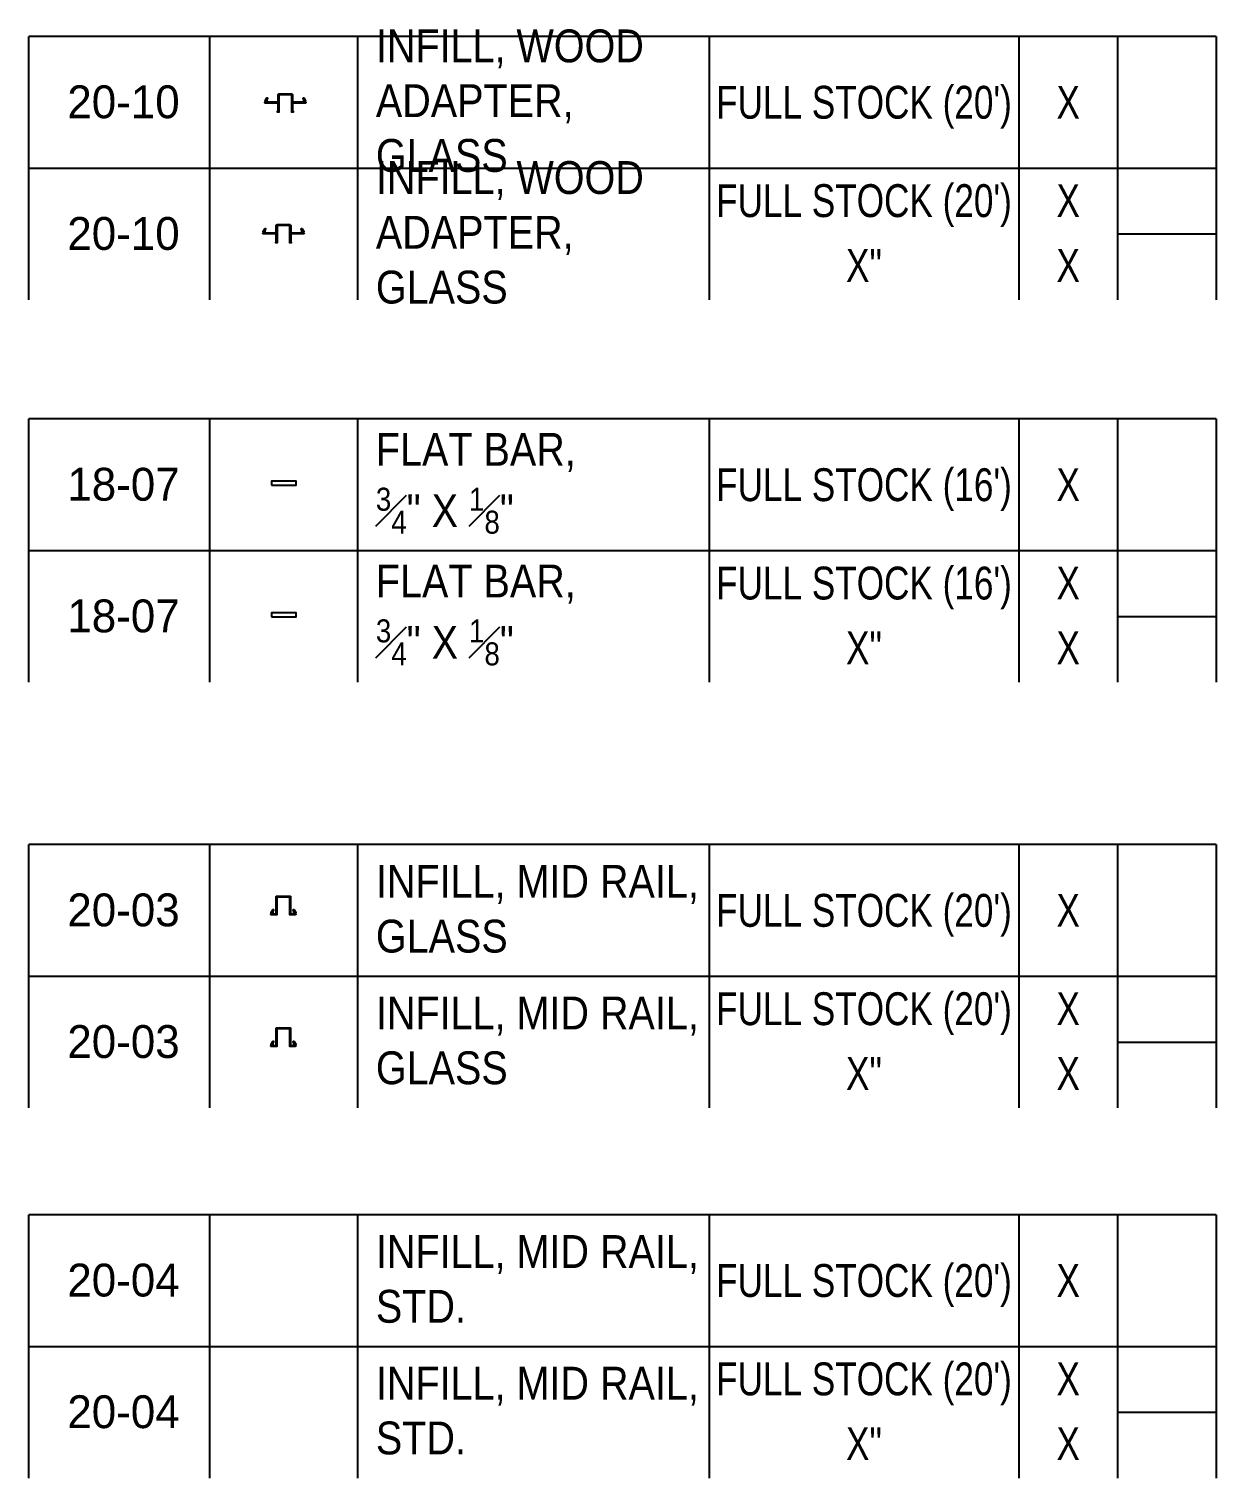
# Model space of a CAD drawing. Header units: inches. Extents: x -333 to 1223, y -450 to 45.
# Drawn here: x 189.2 to 261.5, y -163.6 to -75.4 of the extents above; entities that cross this region are included whole.
import ezdxf
from ezdxf.enums import TextEntityAlignment as Align

# ---------------------------------------------------------------- set-up
doc = ezdxf.new("R2010")
doc.units = ezdxf.units.IN
doc.header["$MEASUREMENT"] = 0
doc.layers.add('NOTES', color=7, linetype='Continuous')
doc.layers.add('PL', color=252, linetype='Continuous')
doc.styles.add('Schedule', font='GOTHIC.TTF', dxfattribs={"width": 0.9})

# ---------------------------------------------------------------- blocks, each defined once
blk = doc.blocks.new('20-10-BLOCK-1')
for p, q in [((72.27, 0), (0, 0)), ((0, -8.015), (0, 0)), ((10.993, 0), (10.993, -8.015)), ((19.993, 0), (19.993, -8.015)), ((41.402, 0), (41.402, -8.015)), ((60.27, 0), (60.27, -8.015)), ((66.27, 0), (66.27, -8.015)), ((72.27, 0), (72.27, -8.015))]:
    blk.add_line(p, q)
blk.add_lwpolyline([(16.832, -3.999, -0.414214), (16.861, -4.028), (16.861, -4.03, -0.414214), (16.832, -4.059), (16.052, -4.059), (16.052, -4.547, -1), (16.052, -4.617), (15.995, -4.617), (15.982, -4.604), (15.997, -4.589), (15.982, -4.574), (15.997, -4.559), (15.982, -4.544), (15.997, -4.529), (15.982, -4.514), (15.997, -4.499), (15.982, -4.484), (15.997, -4.469), (15.982, -4.454), (15.997, -4.439), (15.982, -4.424), (15.997, -4.409), (15.982, -4.394), (15.997, -4.379), (15.982, -4.364), (15.997, -4.349), (15.982, -4.334), (15.997, -4.319), (15.982, -4.304), (15.997, -4.289), (15.982, -4.274), (15.997, -4.259), (15.982, -4.244), (15.997, -4.229), (15.982, -4.214), (15.997, -4.199), (15.982, -4.184), (15.997, -4.169), (15.982, -4.154), (15.997, -4.139), (15.982, -4.124), (15.997, -4.109), (15.982, -4.094), (15.997, -4.079), (15.982, -4.064), (15.997, -4.049), (15.982, -4.034), (15.997, -4.019), (15.982, -4.004), (15.997, -3.989), (15.982, -3.974), (15.997, -3.959), (15.982, -3.944), (15.997, -3.929), (15.982, -3.914), (15.997, -3.899), (15.982, -3.884), (15.997, -3.869), (15.982, -3.854), (15.997, -3.839), (15.982, -3.824), (15.997, -3.809), (15.982, -3.794), (15.997, -3.779), (15.982, -3.764), (15.997, -3.749), (15.982, -3.734), (15.997, -3.719), (15.982, -3.704), (15.997, -3.689), (15.982, -3.674), (15.997, -3.659), (15.982, -3.644), (15.997, -3.629), (15.982, -3.614), (15.997, -3.599), (15.982, -3.584), (15.997, -3.569), (15.982, -3.554), (15.84, -3.554), (15.838, -3.554, -1), (15.833, -3.554), (15.828, -3.554, -1), (15.823, -3.554), (15.82, -3.554), (15.608, -3.554), (15.234, -3.554), (15.219, -3.569), (15.234, -3.584), (15.219, -3.599), (15.234, -3.614), (15.219, -3.629), (15.234, -3.644), (15.219, -3.659), (15.234, -3.674), (15.219, -3.689), (15.234, -3.704), (15.219, -3.719), (15.234, -3.734), (15.219, -3.749), (15.234, -3.764), (15.219, -3.779), (15.234, -3.794), (15.219, -3.809), (15.234, -3.824), (15.219, -3.839), (15.234, -3.854), (15.219, -3.869), (15.234, -3.884), (15.219, -3.899), (15.234, -3.914), (15.219, -3.929), (15.234, -3.944), (15.219, -3.959), (15.234, -3.974), (15.219, -3.989), (15.234, -4.004), (15.219, -4.019), (15.234, -4.034), (15.219, -4.049), (15.234, -4.064), (15.219, -4.079), (15.234, -4.094), (15.219, -4.109), (15.234, -4.124), (15.219, -4.139), (15.234, -4.154), (15.219, -4.169), (15.234, -4.184), (15.219, -4.199), (15.234, -4.214), (15.219, -4.229), (15.234, -4.244), (15.219, -4.259), (15.234, -4.274), (15.219, -4.289), (15.234, -4.304), (15.219, -4.319), (15.234, -4.334), (15.219, -4.349), (15.234, -4.364), (15.219, -4.379), (15.234, -4.394), (15.219, -4.409), (15.234, -4.424), (15.219, -4.439), (15.234, -4.454), (15.219, -4.469), (15.234, -4.484), (15.219, -4.499), (15.234, -4.514), (15.219, -4.529), (15.234, -4.544), (15.219, -4.559), (15.234, -4.574), (15.219, -4.589), (15.234, -4.604), (15.221, -4.617), (15.164, -4.617, -1), (15.164, -4.547), (15.164, -4.059), (14.385, -4.059, -0.414214), (14.356, -4.03), (14.356, -4.028, -0.414214), (14.385, -3.999), (14.395, -3.999, 0.414214), (14.421, -3.973), (14.421, -3.97, 0.414214), (14.395, -3.944), (14.386, -3.944, -0.576716), (14.373, -3.922), (14.47, -3.753, -1), (14.524, -3.784), (14.483, -3.855), (14.483, -3.979, 0.414214), (14.493, -3.989), (15.164, -3.989), (15.164, -3.569, -0.414214), (15.249, -3.484), (15.608, -3.484), (15.967, -3.484, -0.414214), (16.052, -3.569), (16.052, -3.989), (16.724, -3.989, 0.414214), (16.734, -3.979), (16.734, -3.855), (16.693, -3.784, -1), (16.747, -3.753), (16.844, -3.922, -0.576716), (16.831, -3.944), (16.822, -3.944, 0.414214), (16.796, -3.97), (16.796, -3.973, 0.414214), (16.822, -3.999)], format="xyb", close=True)
at = {"layer": 'NOTES', "style": 'Schedule'}
blk.add_text('20-10', height=2, dxfattribs=at).set_placement((5.755, -3.979), align=Align.MIDDLE_CENTER)
at = {"layer": 'NOTES', "insert": (21.12, -3.923), "char_height": 2, "width": 20.28279, "attachment_point": 4, "style": 'Schedule'}
blk.add_mtext('INFILL, WOOD ADAPTER, GLASS', dxfattribs=at)
at = {"layer": 'NOTES', "style": 'Schedule', "width": 0.8}
for tag, p in [('LEN', (50.836, -4.007)), ('QTY', (63.27, -4.007))]:
    blk.add_attdef(tag, text='', height=2, dxfattribs=at).set_placement(p, align=Align.MIDDLE_CENTER)
blk = doc.blocks.new('20-10-BLOCK-2')
for p, q in [((10.993, 0), (10.993, -8.015)), ((19.993, 0), (19.993, -8.015)), ((41.402, 0), (41.402, -8.015)), ((60.27, 0), (60.27, -8.015)), ((66.27, 0), (66.27, -8.015)), ((66.27, -4.007), (72.27, -4.007))]:
    blk.add_line(p, q)
blk.add_lwpolyline([(0, -8.015), (0, 0), (72.27, 0), (72.27, -8.015)])
blk.add_lwpolyline([(16.716, -3.941, -0.414214), (16.745, -3.97), (16.745, -3.972, -0.414214), (16.716, -4.001), (15.936, -4.001), (15.936, -4.489, -1), (15.936, -4.559), (15.879, -4.559), (15.866, -4.546), (15.881, -4.531), (15.866, -4.516), (15.881, -4.501), (15.866, -4.486), (15.881, -4.471), (15.866, -4.456), (15.881, -4.441), (15.866, -4.426), (15.881, -4.411), (15.866, -4.396), (15.881, -4.381), (15.866, -4.366), (15.881, -4.351), (15.866, -4.336), (15.881, -4.321), (15.866, -4.306), (15.881, -4.291), (15.866, -4.276), (15.881, -4.261), (15.866, -4.246), (15.881, -4.231), (15.866, -4.216), (15.881, -4.201), (15.866, -4.186), (15.881, -4.171), (15.866, -4.156), (15.881, -4.141), (15.866, -4.126), (15.881, -4.111), (15.866, -4.096), (15.881, -4.081), (15.866, -4.066), (15.881, -4.051), (15.866, -4.036), (15.881, -4.021), (15.866, -4.006), (15.881, -3.991), (15.866, -3.976), (15.881, -3.961), (15.866, -3.946), (15.881, -3.931), (15.866, -3.916), (15.881, -3.901), (15.866, -3.886), (15.881, -3.871), (15.866, -3.856), (15.881, -3.841), (15.866, -3.826), (15.881, -3.811), (15.866, -3.796), (15.881, -3.781), (15.866, -3.766), (15.881, -3.751), (15.866, -3.736), (15.881, -3.721), (15.866, -3.706), (15.881, -3.691), (15.866, -3.676), (15.881, -3.661), (15.866, -3.646), (15.881, -3.631), (15.866, -3.616), (15.881, -3.601), (15.866, -3.586), (15.881, -3.571), (15.866, -3.556), (15.881, -3.541), (15.866, -3.526), (15.881, -3.511), (15.866, -3.496), (15.724, -3.496), (15.721, -3.496, -1), (15.716, -3.496), (15.711, -3.496, -1), (15.706, -3.496), (15.704, -3.496), (15.492, -3.496), (15.118, -3.496), (15.103, -3.511), (15.118, -3.526), (15.103, -3.541), (15.118, -3.556), (15.103, -3.571), (15.118, -3.586), (15.103, -3.601), (15.118, -3.616), (15.103, -3.631), (15.118, -3.646), (15.103, -3.661), (15.118, -3.676), (15.103, -3.691), (15.118, -3.706), (15.103, -3.721), (15.118, -3.736), (15.103, -3.751), (15.118, -3.766), (15.103, -3.781), (15.118, -3.796), (15.103, -3.811), (15.118, -3.826), (15.103, -3.841), (15.118, -3.856), (15.103, -3.871), (15.118, -3.886), (15.103, -3.901), (15.118, -3.916), (15.103, -3.931), (15.118, -3.946), (15.103, -3.961), (15.118, -3.976), (15.103, -3.991), (15.118, -4.006), (15.103, -4.021), (15.118, -4.036), (15.103, -4.051), (15.118, -4.066), (15.103, -4.081), (15.118, -4.096), (15.103, -4.111), (15.118, -4.126), (15.103, -4.141), (15.118, -4.156), (15.103, -4.171), (15.118, -4.186), (15.103, -4.201), (15.118, -4.216), (15.103, -4.231), (15.118, -4.246), (15.103, -4.261), (15.118, -4.276), (15.103, -4.291), (15.118, -4.306), (15.103, -4.321), (15.118, -4.336), (15.103, -4.351), (15.118, -4.366), (15.103, -4.381), (15.118, -4.396), (15.103, -4.411), (15.118, -4.426), (15.103, -4.441), (15.118, -4.456), (15.103, -4.471), (15.118, -4.486), (15.103, -4.501), (15.118, -4.516), (15.103, -4.531), (15.118, -4.546), (15.105, -4.559), (15.048, -4.559, -1), (15.048, -4.489), (15.048, -4.001), (14.269, -4.001, -0.414214), (14.24, -3.972), (14.24, -3.97, -0.414214), (14.269, -3.941), (14.279, -3.941, 0.414214), (14.305, -3.915), (14.305, -3.912, 0.414214), (14.279, -3.886), (14.27, -3.886, -0.576716), (14.257, -3.864), (14.354, -3.695, -1), (14.407, -3.726), (14.367, -3.797), (14.367, -3.921, 0.414214), (14.377, -3.931), (15.048, -3.931), (15.048, -3.511, -0.414214), (15.133, -3.426), (15.492, -3.426), (15.851, -3.426, -0.414214), (15.936, -3.511), (15.936, -3.931), (16.608, -3.931, 0.414214), (16.618, -3.921), (16.618, -3.797), (16.577, -3.726, -1), (16.63, -3.695), (16.728, -3.864, -0.576716), (16.715, -3.886), (16.706, -3.886, 0.414214), (16.68, -3.912), (16.68, -3.915, 0.414214), (16.706, -3.941)], format="xyb", close=True)
at = {"layer": 'NOTES', "style": 'Schedule'}
blk.add_text('20-10', height=2, dxfattribs=at).set_placement((5.755, -3.979), align=Align.MIDDLE_CENTER)
at = {"layer": 'NOTES', "insert": (21.12, -3.923), "char_height": 2, "width": 20.28279, "attachment_point": 4, "style": 'Schedule'}
blk.add_mtext('INFILL, WOOD ADAPTER, GLASS', dxfattribs=at)
at = {"layer": 'NOTES', "style": 'Schedule', "width": 0.8}
for tag, p in [('LEN', (50.836, -1.98)), ('QTY', (63.27, -1.98)), ('LEN2', (50.836, -5.925)), ('QTY2', (63.27, -5.925))]:
    blk.add_attdef(tag, text='', height=2, dxfattribs=at).set_placement(p, align=Align.MIDDLE_CENTER)
blk = doc.blocks.new('20-03-BLOCK-1')
for p, q in [((72.27, 0), (0, 0)), ((0, -8.015), (0, 0)), ((10.993, 0), (10.993, -8.015)), ((19.993, 0), (19.993, -8.015)), ((41.402, 0), (41.402, -8.015)), ((60.27, 0), (60.27, -8.015)), ((66.27, 0), (66.27, -8.015)), ((72.27, 0), (72.27, -8.015)), ((15.871, -3.69), (15.871, -3.69))]:
    blk.add_line(p, q)
blk.add_lwpolyline([(15.925, -4.195, 0.414214), (15.94, -4.21), (16.112, -4.21, 0.414214), (16.127, -4.195), (16.127, -4.068), (16.086, -3.997, -1), (16.14, -3.966), (16.237, -4.134, -0.57735), (16.224, -4.157), (16.217, -4.157, 1), (16.217, -4.212), (16.224, -4.212, -0.414214), (16.254, -4.242, -0.414214), (16.224, -4.272), (15.878, -4.272), (15.863, -4.257), (15.878, -4.242), (15.863, -4.227), (15.878, -4.212), (15.863, -4.197), (15.878, -4.182), (15.863, -4.167), (15.878, -4.152), (15.863, -4.137), (15.878, -4.122), (15.863, -4.107), (15.878, -4.092), (15.863, -4.077), (15.878, -4.062), (15.863, -4.047), (15.878, -4.032), (15.863, -4.017), (15.878, -4.002), (15.863, -3.987), (15.878, -3.972), (15.863, -3.957), (15.878, -3.942), (15.863, -3.927), (15.878, -3.912), (15.863, -3.897), (15.878, -3.882), (15.863, -3.867), (15.878, -3.852), (15.863, -3.837), (15.878, -3.822), (15.863, -3.807), (15.878, -3.792), (15.863, -3.777), (15.878, -3.762), (15.863, -3.747), (15.878, -3.732), (15.863, -3.717), (15.878, -3.702), (15.863, -3.687), (15.878, -3.672), (15.863, -3.657), (15.878, -3.642), (15.863, -3.627), (15.878, -3.612), (15.863, -3.597), (15.878, -3.582), (15.863, -3.567), (15.878, -3.552), (15.863, -3.537), (15.878, -3.522), (15.863, -3.507), (15.878, -3.492), (15.863, -3.477), (15.878, -3.462), (15.863, -3.447), (15.878, -3.432), (15.863, -3.417), (15.878, -3.402), (15.863, -3.387), (15.878, -3.372), (15.863, -3.357), (15.878, -3.342), (15.863, -3.327), (15.878, -3.312), (15.863, -3.297), (15.878, -3.282), (15.863, -3.267), (15.878, -3.252), (15.863, -3.237), (15.878, -3.222), (15.878, -3.216, 0.414214), (15.863, -3.201), (15.115, -3.201, 0.414214), (15.1, -3.216), (15.1, -3.222), (15.115, -3.237), (15.1, -3.252), (15.115, -3.267), (15.1, -3.282), (15.115, -3.297), (15.1, -3.312), (15.115, -3.327), (15.1, -3.342), (15.115, -3.357), (15.1, -3.372), (15.115, -3.387), (15.1, -3.402), (15.115, -3.417), (15.1, -3.432), (15.115, -3.447), (15.1, -3.462), (15.115, -3.477), (15.1, -3.492), (15.115, -3.507), (15.1, -3.522), (15.115, -3.537), (15.1, -3.552), (15.115, -3.567), (15.1, -3.582), (15.115, -3.597), (15.1, -3.612), (15.115, -3.627), (15.1, -3.642), (15.115, -3.657), (15.1, -3.672), (15.115, -3.687), (15.1, -3.702), (15.115, -3.717), (15.1, -3.732), (15.115, -3.747), (15.1, -3.762), (15.115, -3.777), (15.1, -3.792), (15.115, -3.807), (15.1, -3.822), (15.115, -3.837), (15.1, -3.852), (15.115, -3.867), (15.1, -3.882), (15.115, -3.897), (15.1, -3.912), (15.115, -3.927), (15.1, -3.942), (15.115, -3.957), (15.1, -3.972), (15.115, -3.987), (15.1, -4.002), (15.115, -4.017), (15.1, -4.032), (15.115, -4.047), (15.1, -4.062), (15.115, -4.077), (15.1, -4.092), (15.115, -4.107), (15.1, -4.122), (15.115, -4.137), (15.1, -4.152), (15.115, -4.167), (15.1, -4.182), (15.115, -4.197), (15.1, -4.212), (15.115, -4.227), (15.1, -4.242), (15.115, -4.257), (15.1, -4.272), (14.753, -4.272, -0.414214), (14.723, -4.242), (14.723, -4.242, -0.414214), (14.753, -4.212), (14.761, -4.212, 1), (14.761, -4.157), (14.753, -4.157, -0.57735), (14.74, -4.134), (14.837, -3.966, -1), (14.891, -3.997), (14.85, -4.068), (14.85, -4.202, 0.414214), (14.858, -4.21), (15.038, -4.21, 0.414214), (15.053, -4.195), (15.053, -3.181, -0.414214), (15.095, -3.139), (15.882, -3.139, -0.414214), (15.925, -3.181)], format="xyb", close=True)
at = {"layer": 'NOTES', "style": 'Schedule'}
blk.add_text('20-03', height=2, dxfattribs=at).set_placement((5.755, -3.979), align=Align.MIDDLE_CENTER)
at = {"layer": 'NOTES', "insert": (21.12, -3.923), "char_height": 2, "width": 20.28279, "attachment_point": 4, "style": 'Schedule'}
blk.add_mtext('INFILL, MID RAIL, GLASS', dxfattribs=at)
at = {"layer": 'NOTES', "style": 'Schedule', "width": 0.8}
for tag, p in [('LEN', (50.836, -4.007)), ('QTY', (63.27, -4.007))]:
    blk.add_attdef(tag, text='', height=2, dxfattribs=at).set_placement(p, align=Align.MIDDLE_CENTER)
blk = doc.blocks.new('20-03-BLOCK-2')
for p, q in [((10.993, 0), (10.993, -8.015)), ((19.993, 0), (19.993, -8.015)), ((41.402, 0), (41.402, -8.015)), ((60.27, 0), (60.27, -8.015)), ((66.27, 0), (66.27, -8.015)), ((15.871, -3.69), (15.871, -3.69)), ((66.27, -4.007), (72.27, -4.007))]:
    blk.add_line(p, q)
blk.add_lwpolyline([(0, -8.015), (0, 0), (72.27, 0), (72.27, -8.015)])
blk.add_lwpolyline([(15.925, -4.195, 0.414214), (15.94, -4.21), (16.112, -4.21, 0.414214), (16.127, -4.195), (16.127, -4.068), (16.086, -3.997, -1), (16.14, -3.966), (16.237, -4.134, -0.57735), (16.224, -4.157), (16.217, -4.157, 1), (16.217, -4.212), (16.224, -4.212, -0.414214), (16.254, -4.242, -0.414214), (16.224, -4.272), (15.878, -4.272), (15.863, -4.257), (15.878, -4.242), (15.863, -4.227), (15.878, -4.212), (15.863, -4.197), (15.878, -4.182), (15.863, -4.167), (15.878, -4.152), (15.863, -4.137), (15.878, -4.122), (15.863, -4.107), (15.878, -4.092), (15.863, -4.077), (15.878, -4.062), (15.863, -4.047), (15.878, -4.032), (15.863, -4.017), (15.878, -4.002), (15.863, -3.987), (15.878, -3.972), (15.863, -3.957), (15.878, -3.942), (15.863, -3.927), (15.878, -3.912), (15.863, -3.897), (15.878, -3.882), (15.863, -3.867), (15.878, -3.852), (15.863, -3.837), (15.878, -3.822), (15.863, -3.807), (15.878, -3.792), (15.863, -3.777), (15.878, -3.762), (15.863, -3.747), (15.878, -3.732), (15.863, -3.717), (15.878, -3.702), (15.863, -3.687), (15.878, -3.672), (15.863, -3.657), (15.878, -3.642), (15.863, -3.627), (15.878, -3.612), (15.863, -3.597), (15.878, -3.582), (15.863, -3.567), (15.878, -3.552), (15.863, -3.537), (15.878, -3.522), (15.863, -3.507), (15.878, -3.492), (15.863, -3.477), (15.878, -3.462), (15.863, -3.447), (15.878, -3.432), (15.863, -3.417), (15.878, -3.402), (15.863, -3.387), (15.878, -3.372), (15.863, -3.357), (15.878, -3.342), (15.863, -3.327), (15.878, -3.312), (15.863, -3.297), (15.878, -3.282), (15.863, -3.267), (15.878, -3.252), (15.863, -3.237), (15.878, -3.222), (15.878, -3.216, 0.414214), (15.863, -3.201), (15.115, -3.201, 0.414214), (15.1, -3.216), (15.1, -3.222), (15.115, -3.237), (15.1, -3.252), (15.115, -3.267), (15.1, -3.282), (15.115, -3.297), (15.1, -3.312), (15.115, -3.327), (15.1, -3.342), (15.115, -3.357), (15.1, -3.372), (15.115, -3.387), (15.1, -3.402), (15.115, -3.417), (15.1, -3.432), (15.115, -3.447), (15.1, -3.462), (15.115, -3.477), (15.1, -3.492), (15.115, -3.507), (15.1, -3.522), (15.115, -3.537), (15.1, -3.552), (15.115, -3.567), (15.1, -3.582), (15.115, -3.597), (15.1, -3.612), (15.115, -3.627), (15.1, -3.642), (15.115, -3.657), (15.1, -3.672), (15.115, -3.687), (15.1, -3.702), (15.115, -3.717), (15.1, -3.732), (15.115, -3.747), (15.1, -3.762), (15.115, -3.777), (15.1, -3.792), (15.115, -3.807), (15.1, -3.822), (15.115, -3.837), (15.1, -3.852), (15.115, -3.867), (15.1, -3.882), (15.115, -3.897), (15.1, -3.912), (15.115, -3.927), (15.1, -3.942), (15.115, -3.957), (15.1, -3.972), (15.115, -3.987), (15.1, -4.002), (15.115, -4.017), (15.1, -4.032), (15.115, -4.047), (15.1, -4.062), (15.115, -4.077), (15.1, -4.092), (15.115, -4.107), (15.1, -4.122), (15.115, -4.137), (15.1, -4.152), (15.115, -4.167), (15.1, -4.182), (15.115, -4.197), (15.1, -4.212), (15.115, -4.227), (15.1, -4.242), (15.115, -4.257), (15.1, -4.272), (14.753, -4.272, -0.414214), (14.723, -4.242), (14.723, -4.242, -0.414214), (14.753, -4.212), (14.761, -4.212, 1), (14.761, -4.157), (14.753, -4.157, -0.57735), (14.74, -4.134), (14.837, -3.966, -1), (14.891, -3.997), (14.85, -4.068), (14.85, -4.202, 0.414214), (14.858, -4.21), (15.038, -4.21, 0.414214), (15.053, -4.195), (15.053, -3.181, -0.414214), (15.095, -3.139), (15.882, -3.139, -0.414214), (15.925, -3.181)], format="xyb", close=True)
at = {"layer": 'NOTES', "style": 'Schedule'}
blk.add_text('20-03', height=2, dxfattribs=at).set_placement((5.755, -3.979), align=Align.MIDDLE_CENTER)
at = {"layer": 'NOTES', "insert": (21.12, -3.923), "char_height": 2, "width": 20.28279, "attachment_point": 4, "style": 'Schedule'}
blk.add_mtext('INFILL, MID RAIL, GLASS', dxfattribs=at)
at = {"layer": 'NOTES', "style": 'Schedule', "width": 0.8}
for tag, p in [('LEN', (50.836, -1.98)), ('QTY', (63.27, -1.98)), ('LEN2', (50.836, -5.925)), ('QTY2', (63.27, -5.925))]:
    blk.add_attdef(tag, text='', height=2, dxfattribs=at).set_placement(p, align=Align.MIDDLE_CENTER)
blk = doc.blocks.new('20-04-BLOCK-2')
for p, q in [((10.993, 0), (10.993, -8.015)), ((19.993, 0), (19.993, -8.015)), ((41.402, 0), (41.402, -8.015)), ((60.27, 0), (60.27, -8.015)), ((66.27, 0), (66.27, -8.015)), ((66.27, -4.007), (72.27, -4.007))]:
    blk.add_line(p, q)
blk.add_lwpolyline([(0, -8.015), (0, 0), (72.27, 0), (72.27, -8.015)])
at = {"layer": 'NOTES', "style": 'Schedule'}
blk.add_text('20-04', height=2, dxfattribs=at).set_placement((5.755, -3.979), align=Align.MIDDLE_CENTER)
at = {"layer": 'NOTES', "insert": (21.12, -3.923), "char_height": 2, "width": 20.28279, "attachment_point": 4, "style": 'Schedule'}
blk.add_mtext('INFILL, MID RAIL, STD.', dxfattribs=at)
at = {"layer": 'NOTES', "style": 'Schedule', "width": 0.8}
for tag, p in [('LEN', (50.836, -1.98)), ('QTY', (63.27, -1.98)), ('LEN2', (50.836, -5.925)), ('QTY2', (63.27, -5.925))]:
    blk.add_attdef(tag, text='', height=2, dxfattribs=at).set_placement(p, align=Align.MIDDLE_CENTER)
blk = doc.blocks.new('20-04-BLOCK-1')
for p, q in [((72.27, 0), (0, 0)), ((0, -8.015), (0, 0)), ((10.993, 0), (10.993, -8.015)), ((19.993, 0), (19.993, -8.015)), ((41.402, 0), (41.402, -8.015)), ((60.27, 0), (60.27, -8.015)), ((66.27, 0), (66.27, -8.015)), ((72.27, 0), (72.27, -8.015))]:
    blk.add_line(p, q)
at = {"layer": 'NOTES', "style": 'Schedule'}
blk.add_text('20-04', height=2, dxfattribs=at).set_placement((5.755, -3.979), align=Align.MIDDLE_CENTER)
at = {"layer": 'NOTES', "insert": (21.12, -3.923), "char_height": 2, "width": 20.28279, "attachment_point": 4, "style": 'Schedule'}
blk.add_mtext('INFILL, MID RAIL, STD.', dxfattribs=at)
at = {"layer": 'NOTES', "style": 'Schedule', "width": 0.8}
for tag, p in [('LEN', (50.836, -4.007)), ('QTY', (63.27, -4.007))]:
    blk.add_attdef(tag, text='', height=2, dxfattribs=at).set_placement(p, align=Align.MIDDLE_CENTER)
blk = doc.blocks.new('18-07-BLOCK-1')
for p, q in [((72.27, 0), (0, 0)), ((0, -8.015), (0, 0)), ((10.993, 0), (10.993, -8.015)), ((19.993, 0), (19.993, -8.015)), ((41.402, 0), (41.402, -8.015)), ((60.27, 0), (60.27, -8.015)), ((66.27, 0), (66.27, -8.015)), ((72.27, 0), (72.27, -8.015))]:
    blk.add_line(p, q)
blk.add_lwpolyline([(14.765, -4.042), (16.265, -4.042), (16.265, -3.792), (14.765, -3.792)], close=True)
at = {"layer": 'NOTES', "style": 'Schedule'}
blk.add_text('18-07', height=2, dxfattribs=at).set_placement((5.755, -3.979), align=Align.MIDDLE_CENTER)
at = {"layer": 'NOTES', "insert": (21.12, -3.923), "char_height": 2, "width": 20.28279, "attachment_point": 4, "style": 'Schedule'}
blk.add_mtext('\\A1;FLAT BAR,\\P{\\H0.7x;\\S3#4;\\H1.4286x;" X \\H0.7x;\\S1#8;\\H1.4286x;"}', dxfattribs=at)
at = {"layer": 'NOTES', "style": 'Schedule', "width": 0.8}
for tag, p in [('LEN', (50.836, -4.007)), ('QTY', (63.27, -4.007))]:
    blk.add_attdef(tag, text='', height=2, dxfattribs=at).set_placement(p, align=Align.MIDDLE_CENTER)
blk = doc.blocks.new('18-07-BLOCK-2')
for p, q in [((10.993, 0), (10.993, -8.015)), ((19.993, 0), (19.993, -8.015)), ((41.402, 0), (41.402, -8.015)), ((60.27, 0), (60.27, -8.015)), ((66.27, 0), (66.27, -8.015)), ((66.27, -4.007), (72.27, -4.007))]:
    blk.add_line(p, q)
blk.add_lwpolyline([(0, -8.015), (0, 0), (72.27, 0), (72.27, -8.015)])
blk.add_lwpolyline([(14.765, -4.042), (16.265, -4.042), (16.265, -3.792), (14.765, -3.792)], close=True)
at = {"layer": 'NOTES', "style": 'Schedule'}
blk.add_text('18-07', height=2, dxfattribs=at).set_placement((5.755, -3.979), align=Align.MIDDLE_CENTER)
at = {"layer": 'NOTES', "insert": (21.12, -3.923), "char_height": 2, "width": 20.28279, "attachment_point": 4, "style": 'Schedule'}
blk.add_mtext('\\A1;FLAT BAR,\\P{\\H0.7x;\\S3#4;\\H1.4286x;" X \\H0.7x;\\S1#8;\\H1.4286x;"}', dxfattribs=at)
at = {"layer": 'NOTES', "style": 'Schedule', "width": 0.8}
for tag, p in [('LEN', (50.836, -1.98)), ('QTY', (63.27, -1.98)), ('LEN2', (50.836, -5.925)), ('QTY2', (63.27, -5.925))]:
    blk.add_attdef(tag, text='', height=2, dxfattribs=at).set_placement(p, align=Align.MIDDLE_CENTER)

msp = doc.modelspace()

# ---------------------------------------------------------------- block references
at = {"layer": 'PL'}
for name, p, values in [('20-10-BLOCK-1', (189.18659, -75.80718), {'LEN': "FULL STOCK (20')", 'QTY': 'X'}), ('20-10-BLOCK-2', (189.18659, -83.82173), {'LEN': "FULL STOCK (20')", 'QTY': 'X', 'LEN2': 'X"', 'QTY2': 'X'}), ('18-07-BLOCK-1', (189.18659, -99.08818), {'LEN': "FULL STOCK (16')", 'QTY': 'X'}), ('18-07-BLOCK-2', (189.18659, -107.10272), {'LEN': "FULL STOCK (16')", 'QTY': 'X', 'LEN2': 'X"', 'QTY2': 'X'}), ('20-03-BLOCK-1', (189.18659, -125), {'LEN': "FULL STOCK (20')", 'QTY': 'X'}), ('20-03-BLOCK-2', (189.18659, -133.01455), {'LEN': "FULL STOCK (20')", 'QTY': 'X', 'LEN2': 'X"', 'QTY2': 'X'}), ('20-04-BLOCK-1', (189.18659, -147.5351), {'LEN': "FULL STOCK (20')", 'QTY': 'X'}), ('20-04-BLOCK-2', (189.18659, -155.54965), {'LEN': "FULL STOCK (20')", 'QTY': 'X', 'LEN2': 'X"', 'QTY2': 'X'})]:
    msp.add_blockref(name, p, dxfattribs=at).add_auto_attribs(values)

doc.saveas('drawing.dxf')
